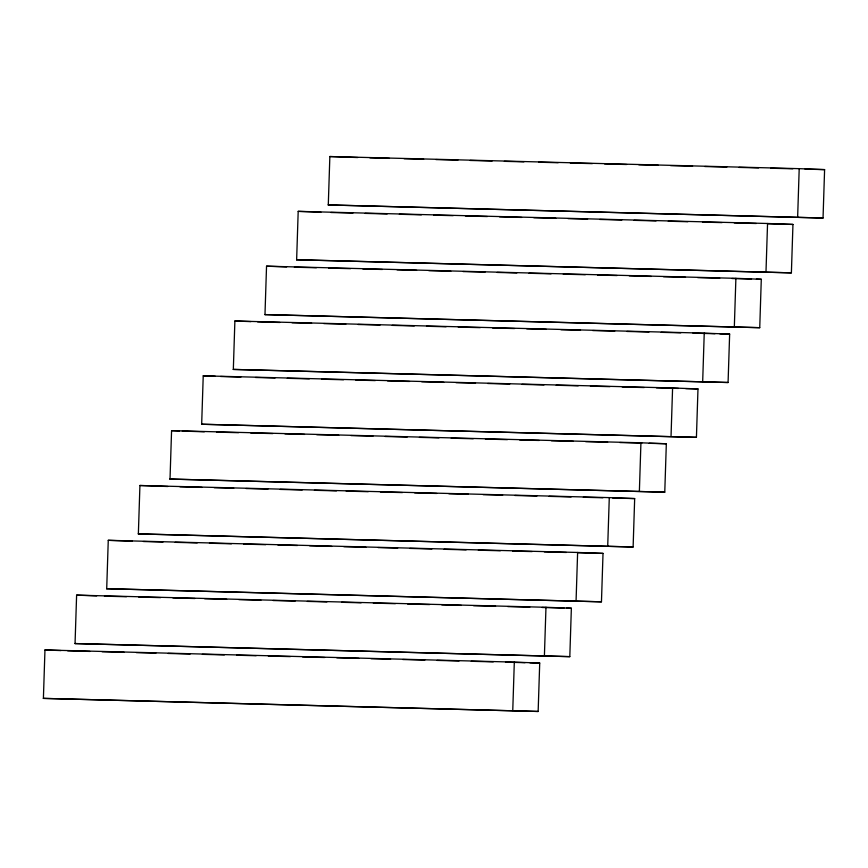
<?xml version="1.0" encoding="UTF-8"?>
<svg xmlns="http://www.w3.org/2000/svg" width="868" height="868" viewBox="0 0 868 868"><rect width="100%" height="100%" fill="white"/><g stroke="black" fill="none" stroke-linecap="round" stroke-linejoin="round"><path stroke-width="1.3" d="M43.4 698.382L44.962 649.969L514.312 662.11L539.712 663.065L538.149 711.467L43.4 698.382L538.149 711.467M75.049 643.557L76.612 595.144L545.972 607.285L571.361 608.24L569.809 656.642L75.049 643.557L569.809 656.642M106.71 588.721L108.261 540.319L577.621 552.46L603.021 553.404L601.459 601.817L106.71 588.721L601.459 601.817M138.359 533.896L139.922 485.494L609.282 497.624L634.671 498.579L633.119 546.992L138.359 533.896L633.119 546.992M170.019 479.071L171.571 430.658L640.931 442.799L666.331 443.754L664.769 492.167L170.019 479.071L664.769 492.167M201.669 424.246L203.231 375.833L672.591 387.974L697.98 388.929L696.429 437.342L201.669 424.246L696.429 437.342M233.329 369.421L234.881 321.008L704.241 333.149L729.641 334.104L728.078 382.506L233.329 369.421L728.078 382.506M264.979 314.596L266.541 266.183L735.89 278.324L761.29 279.279L759.739 327.681L264.979 314.596L759.739 327.681M296.639 259.76L298.191 211.358L767.551 223.488L792.951 224.443L791.388 272.856L296.639 259.76L791.388 272.856M328.288 204.935L329.851 156.533L799.2 168.663L824.6 169.618L823.038 218.031L328.288 204.935L823.038 218.031M512.76 710.523L514.312 662.11M544.41 655.687L545.972 607.285M576.07 600.862L577.621 552.46M607.719 546.037L609.282 497.624M639.38 491.212L640.931 442.799M671.029 436.387L672.591 387.974M702.679 381.562L704.241 333.149M734.339 326.726L735.89 278.324M765.988 271.901L767.551 223.488M797.649 217.076L799.2 168.663M357.692 157.542L329.851 156.533M369.909 157.857L389.472 158.367M404.13 158.746L423.692 159.256M435.91 159.571L457.913 160.135M470.141 160.45L492.134 161.025M504.362 161.339L523.914 161.849M538.583 162.218L558.146 162.728M570.363 163.043L592.367 163.618M604.584 163.933L626.587 164.497M638.815 164.811L658.367 165.321M670.595 165.636L692.588 166.211M704.816 166.526L726.82 167.09M739.037 167.405L758.599 167.915M770.817 168.229L792.82 168.793M805.048 169.119L824.6 169.618M330.925 212.497L352.918 213.072M365.146 213.387L387.15 213.951M399.367 214.266L421.371 214.841M433.599 215.156L453.15 215.655M465.378 215.98L487.371 216.544M499.599 216.859L521.603 217.434M533.82 217.749L555.824 218.313M568.041 218.627L587.603 219.137M599.821 219.452L621.824 220.027M634.052 220.342L656.045 220.906M668.273 221.221L687.825 221.731M702.494 222.11L722.057 222.609M734.274 222.935L756.278 223.499M768.495 223.814L792.951 224.443M294.382 267.203L316.375 267.767M328.603 268.082L350.607 268.657M362.824 268.971L382.387 269.471M397.045 269.85L416.607 270.36M428.825 270.675L450.828 271.25M463.056 271.565L485.06 272.129M497.277 272.443L516.829 272.953M529.057 273.268L551.061 273.832M563.278 274.158L585.282 274.722M597.51 275.037L617.061 275.547M629.289 275.861L651.282 276.425M663.51 276.74L685.514 277.315M697.731 277.63L719.735 278.205M731.952 278.519L751.514 279.019M756.397 279.149L761.29 279.279M279.832 322.473L257.601 321.865M292.06 322.787L311.612 323.287M323.84 323.601L345.844 324.176M358.061 324.491L380.065 325.055M392.282 325.381L414.286 325.945M426.514 326.26L446.065 326.769M458.293 327.084L480.286 327.648M492.514 327.974L514.518 328.538M526.735 328.853L546.298 329.363M560.967 329.742L580.518 330.241M592.746 330.556L614.739 331.131M626.967 331.446L648.971 332.01M661.188 332.336L680.751 332.835M692.968 333.149L714.972 333.724M719.854 333.844L729.641 334.104M240.848 377.103L220.602 376.484M255.517 377.482L275.069 377.992M287.297 378.307L309.301 378.871M321.518 379.197L343.522 379.761M355.739 380.075L375.301 380.585M387.519 380.9L409.522 381.464M421.75 381.779L443.743 382.354M455.971 382.669L475.523 383.179M487.751 383.493L509.755 384.057M521.972 384.372L543.976 384.947M556.193 385.262L578.196 385.826M590.424 386.151L609.976 386.651M622.204 386.965L644.197 387.54M656.425 387.855L678.429 388.419M685.763 388.614L697.98 388.929M204.305 431.808L182.269 431.06M216.523 432.123L238.526 432.687M250.754 433.013L272.747 433.577M284.975 433.891L304.527 434.401M316.755 434.716L338.759 435.28M350.976 435.595L372.98 436.17M385.208 436.485L407.2 437.049M419.428 437.374L438.98 437.873M451.208 438.188L473.212 438.763M485.429 439.078L507.433 439.642M519.65 439.957L539.212 440.467M551.43 440.781L573.433 441.356M585.661 441.671L607.654 442.235M619.882 442.55L641.886 443.125M649.221 443.309L666.331 443.754M167.763 486.503L139.922 485.494M179.98 486.818L201.984 487.393M214.212 487.707L233.763 488.217M245.991 488.532L267.984 489.096M280.212 489.411L302.216 489.986M314.433 490.301L336.437 490.865M346.213 491.125L368.216 491.689M380.434 492.004L402.437 492.579M414.665 492.894L436.658 493.458M448.886 493.773L468.438 494.283M483.107 494.662L502.67 495.172M514.887 495.487L536.891 496.051M549.119 496.366L571.111 496.941M583.339 497.255L602.891 497.765M612.678 498.015L634.671 498.579M143.437 541.524L163 542.033M175.217 542.348L197.22 542.912M209.448 543.227L231.441 543.802M243.669 544.117L265.673 544.681M277.89 544.995L297.453 545.505M309.67 545.82L331.674 546.395M343.891 546.71L365.895 547.274M378.123 547.589L397.674 548.099M409.902 548.413L431.895 548.988M444.123 549.303L466.127 549.867M478.344 550.182L500.348 550.757M512.576 551.071L532.127 551.571M544.344 551.896L566.348 552.46M578.576 552.775L603.021 553.404M104.453 596.164L126.457 596.728M138.674 597.043L160.678 597.618M172.895 597.933L194.899 598.497M204.674 598.757L226.678 599.321M238.906 599.636L260.91 600.211M273.127 600.526L295.131 601.09M307.348 601.405L326.911 601.915M341.58 602.294L361.131 602.804M373.359 603.119L395.352 603.683M407.58 603.998L429.584 604.573M441.801 604.887L461.364 605.387M473.581 605.712L495.585 606.276M507.802 606.591L529.805 607.166M542.033 607.481L564.026 608.045M566.479 608.11L571.361 608.24M89.914 651.434L67.682 650.826M102.131 651.749L124.135 652.313M136.352 652.627L155.914 653.137M168.132 653.452L190.135 654.027M202.363 654.342L224.356 654.906M236.584 655.221L256.136 655.731M268.364 656.045L290.368 656.609M302.585 656.935L324.589 657.499M336.817 657.814L358.809 658.389M371.037 658.703L390.589 659.203M402.817 659.517L424.821 660.092M437.038 660.407L459.042 660.982M471.259 661.297L493.263 661.861M505.491 662.175L525.042 662.685M529.936 662.805L539.712 663.065M298.191 211.358L320.91 212.204M266.541 266.183L286.592 266.932M234.881 321.008L250.928 321.616M203.231 375.833L215.264 376.289M171.571 430.658L179.589 430.962M108.261 540.319L132.327 541.22M76.612 595.144L96.663 595.893M44.962 649.969L60.999 650.577"/></g></svg>
